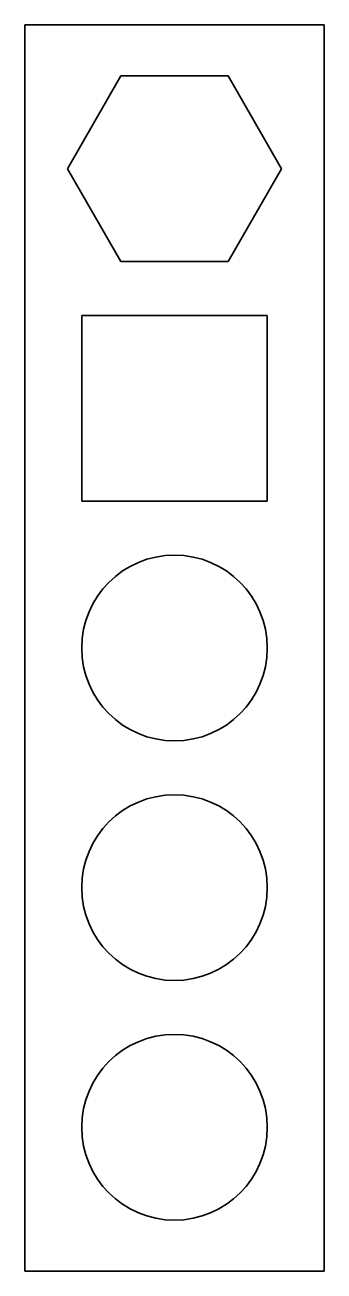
# Model space of a CAD drawing. Extents: x 118 to 168, y 1 to 209.
import ezdxf

# ---------------------------------------------------------------- set-up
doc = ezdxf.new("R2010")
doc.units = 0

msp = doc.modelspace()

# ---------------------------------------------------------------- linework, layer by layer
at = {"color": 7, "lineweight": 35}
for p, q in [((117.546875, 0.999985), (117.546875, 208.999985)), ((117.546875, 208.999985), (167.546875, 208.999985)), ((167.546875, 208.999985), (167.546875, 0.999985)), ((127.046875, 129.499985), (127.046875, 160.499985)), ((127.046875, 160.499985), (158.046875, 160.499985)), ((158.046875, 160.499985), (158.046875, 129.499985)), ((158.046875, 129.499985), (127.046875, 129.499985)), ((167.546875, 0.999985), (117.546875, 0.999985))]:
    msp.add_line(p, q, dxfattribs=at)
at = {"color": 7, "lineweight": 35, "ltscale": 0.447446}
for p, q in [((133.597946, 200.499985), (124.649017, 184.999985)), ((151.495804, 200.499985), (133.597946, 200.499985)), ((160.444733, 184.999985), (151.495804, 200.499985)), ((124.649017, 184.999985), (133.597946, 169.499985)), ((151.495804, 169.499985), (160.444733, 184.999985)), ((133.597946, 169.499985), (151.495804, 169.499985))]:
    msp.add_line(p, q, dxfattribs=at)
at = {"color": 7, "lineweight": 35}
for centre in [(142.546875, 104.999985), (142.546875, 64.999985), (142.546875, 24.999985)]:
    msp.add_circle(centre, 15.5, dxfattribs=at)

doc.saveas('drawing.dxf')
